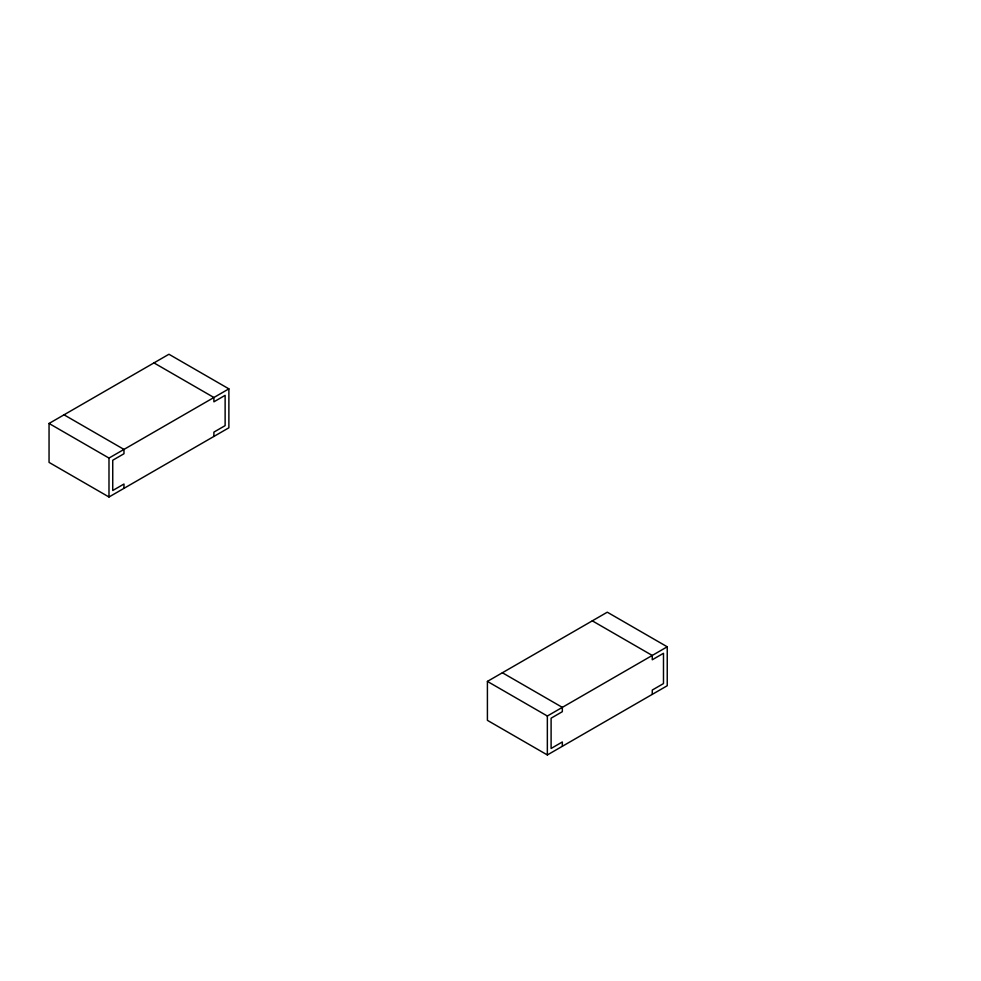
<?xml version="1.0" encoding="UTF-8"?>
<svg xmlns="http://www.w3.org/2000/svg" width="981" height="981" viewBox="0 0 981 981"><rect width="100%" height="100%" fill="white"/><g stroke="black" fill="none" stroke-linecap="round" stroke-linejoin="round"><path stroke-width="1.47" d="M49.05 423.461L168.94 354.251L228.88 388.856L228.88 427.79L108.989 496.999L49.05 462.394L49.05 423.461L108.989 458.066L228.88 388.856M487.41 681.403L607.288 612.193L667.239 646.798L667.239 685.731L547.349 754.953L487.41 720.348L487.41 681.403L547.349 716.02L667.239 646.798M153.956 362.896L213.895 397.501L213.895 401.83L225.127 395.343L225.127 425.631L213.895 432.118L213.895 436.447M592.303 620.838L652.255 655.455L652.255 659.784L663.487 653.285L663.487 683.573L652.255 690.06L652.255 694.389M64.035 414.816L123.974 449.421L123.974 453.749L112.741 460.236L112.741 490.512L123.974 484.025L123.974 488.354M502.395 672.758L562.334 707.362L562.334 711.691L551.101 718.178L551.101 748.466L562.334 741.967L562.334 746.296M547.349 716.02L547.349 754.953M108.989 458.066L108.989 496.999"/></g></svg>
